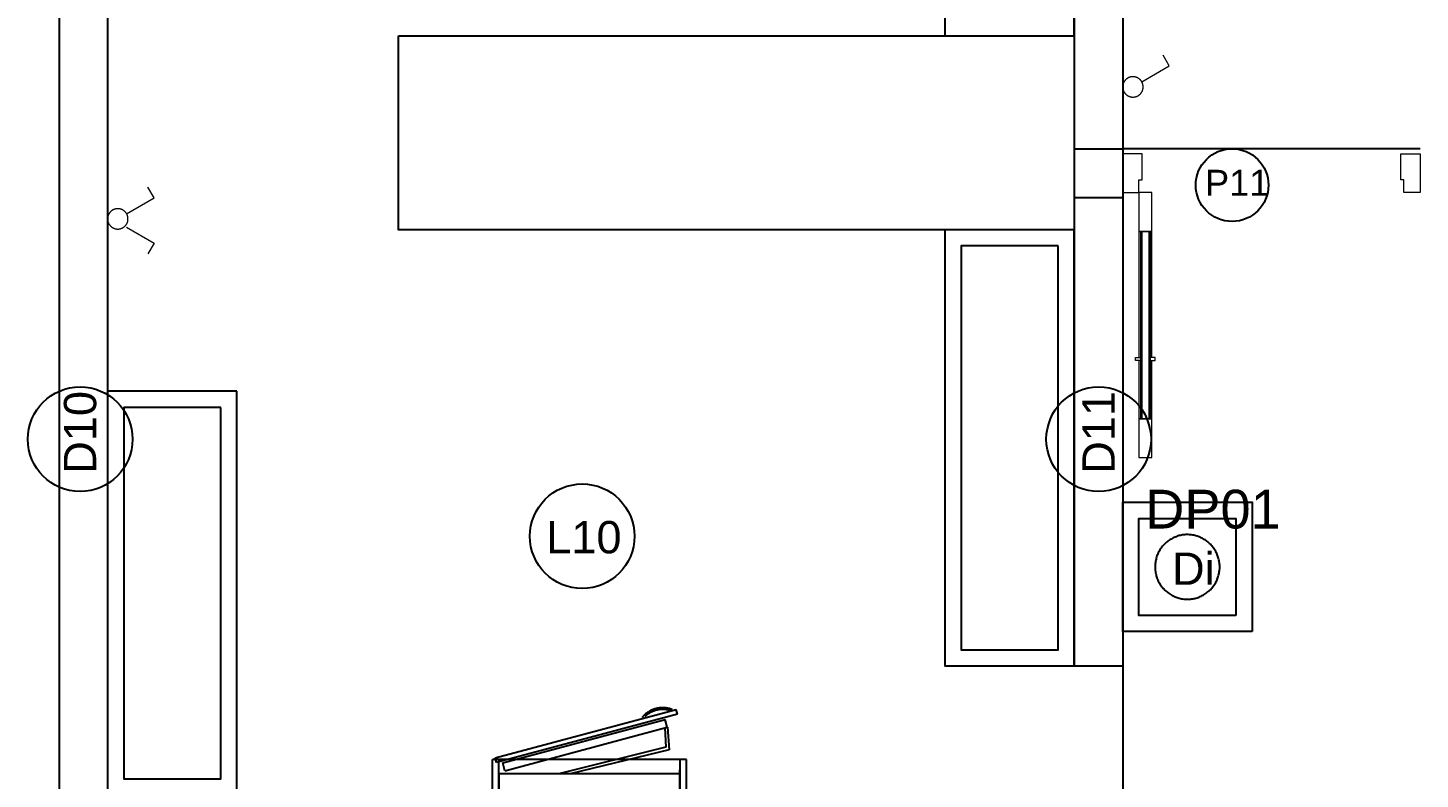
# Model space of a CAD drawing. Header units: centimetres. Extents: x -9 to 689, y 2 to 1997.
# Drawn here: x 4.8 to 435.4, y 1441.6 to 1674.1 of the extents above; entities that cross this region are included whole.
import ezdxf

# ---------------------------------------------------------------- set-up
doc = ezdxf.new("R2010")
doc.units = ezdxf.units.CM
doc.header["$MEASUREMENT"] = 0
doc.layers.add('#SAKLAR', color=4, linetype='Continuous', lineweight=20)
doc.layers.add('ARS-KUSEN', color=25, linetype='Continuous', lineweight=9)
for name, color, linetype in [('ARS-Dinding', 7, 'Continuous'), ('ARS-FURNITURE', 252, 'Continuous'), ('ARS-LANTAI', 2, 'Continuous'), ('ARS-Perabot', 9, 'Continuous'), ('FURNITURE', 251, 'Continuous'), ('TEKS', 7, 'Continuous')]:
    doc.layers.add(name, color=color, linetype=linetype)
doc.styles.add('Helvetica Neue Regular', font='')
doc.styles.get("Standard").update_dxf_attribs({"font": 'arial.ttf'})
doc.styles.get('Helvetica Neue Regular').set_extended_font_data('Helvetica Neue')

# ---------------------------------------------------------------- blocks, each defined once
blk = doc.blocks.new('pintu 80')
at = {"layer": 'ARS-KUSEN'}
for points in [[(958.073, 3503.085), (958.573, 3503.085), (958.573, 3503.485), (958.673, 3503.485), (958.673, 3504.285), (958.073, 3504.285)], [(967.273, 3503.085), (966.773, 3503.085), (966.773, 3503.485), (966.673, 3503.485), (966.673, 3504.285), (967.273, 3504.285)], [(958.573, 3503.085), (958.573, 3501.885), (958.973, 3501.885), (958.973, 3503.085)], [(958.623, 3497.985), (958.623, 3497.885), (958.473, 3497.885), (958.473, 3497.985)], [(958.923, 3497.985), (958.923, 3497.885), (959.073, 3497.885), (959.073, 3497.985)], [(958.573, 3496.085), (958.573, 3494.885), (958.973, 3494.885), (958.973, 3496.085)]]:
    blk.add_lwpolyline(points, close=True, dxfattribs=at)
at = {"layer": 'ARS-KUSEN', "color": 16}
for points in [[(958.973, 3497.985), (958.973, 3501.885), (958.573, 3501.885), (958.573, 3497.985)], [(958.573, 3497.885), (958.573, 3496.085), (958.973, 3496.085), (958.973, 3497.885)]]:
    blk.add_lwpolyline(points, dxfattribs=at)
at = {"layer": 'ARS-KUSEN'}
for points in [[(958.623, 3501.885), (958.623, 3496.085)], [(958.663, 3501.885), (958.663, 3496.085)], [(958.883, 3501.885), (958.883, 3496.085)], [(958.923, 3501.885), (958.923, 3496.085)]]:
    blk.add_lwpolyline(points, dxfattribs=at)
blk = doc.blocks.new('fridge 1')
at = {"layer": 'FURNITURE'}
for points in [[(-5.64, 17.36), (55.36, 17.36)], [(-5.64, 17.36), (-5.64, 15.36)], [(55.36, -42.64), (55.36, 17.36)], [(-5.64, 15.36), (55.36, 15.36)], [(-4.64, 15.36), (-4.64, -40.64)], [(-3.64, 15.36), (-3.64, -40.64)], [(3.03, 15.41), (3.03, -40.59)], [(50.92, 15.41), (3.03, 15.41)], [(50.92, -40.59), (50.92, 15.41)], [(51.88, 13.57), (54.3, 14.21)], [(51.88, 13.57), (65.34, -36.66)], [(54.3, 14.21), (67.76, -36.02)], [(54.4, 16.15), (55.85, 16.54)], [(69.42, -39.87), (54.4, 16.15)], [(55.85, 16.54), (70.87, -39.48)], [(0, 10.41), (0, -35.59)], [(3.03, 10.41), (0, 10.41)], [(59.13, -36.29), (50.92, -3.14)], [(58.35, -37.24), (51.02, -7.06)], [(70.86, -38.17), (70.96, -37.9), (71.04, -37.63), (71.11, -37.35), (71.18, -37.08), (71.24, -36.8), (71.28, -36.52), (71.32, -36.23), (71.35, -35.95), (71.36, -35.67), (71.37, -35.38), (71.37, -35.1), (71.36, -34.82), (71.34, -34.53), (71.31, -34.25), (71.27, -33.97), (71.22, -33.69), (71.16, -33.41), (71.09, -33.14), (71.01, -32.86), (70.92, -32.59), (70.83, -32.33), (70.72, -32.06), (70.61, -31.8), (70.48, -31.55), (70.35, -31.29), (70.21, -31.05), (70.06, -30.81), (69.9, -30.57), (69.74, -30.34), (69.57, -30.11), (69.39, -29.89), (69.2, -29.68), (69, -29.47), (68.8, -29.27), (68.59, -29.08), (68.38, -28.89)], [(70.62, -37.26), (70.68, -37), (70.74, -36.74), (70.78, -36.47), (70.82, -36.2), (70.85, -35.94), (70.86, -35.67), (70.87, -35.4), (70.87, -35.13), (70.86, -34.86), (70.84, -34.59), (70.81, -34.32), (70.77, -34.06), (70.73, -33.79), (70.67, -33.53), (70.61, -33.27), (70.53, -33.01), (70.45, -32.75), (70.36, -32.5), (70.26, -32.25), (70.15, -32), (70.03, -31.76), (69.9, -31.52), (69.77, -31.29), (69.63, -31.06), (69.48, -30.83), (69.32, -30.61), (69.16, -30.4), (68.98, -30.19), (68.81, -29.99), (68.62, -29.79)], [(3.03, -35.59), (0, -35.59)], [(65.35, -36.72), (58.35, -37.24)], [(65.19, -35.92), (59.13, -36.29)], [(65.34, -36.66), (67.76, -36.02)], [(70.86, -38.17), (70.62, -37.26)], [(-5.64, -40.64), (55.36, -40.64)], [(-5.64, -42.64), (-5.64, -40.64)], [(-5.64, -42.64), (55.36, -42.64)], [(3.03, -40.59), (50.92, -40.59)], [(3.78, -40.59), (52.17, -40.59)], [(69.42, -39.87), (70.87, -39.48)]]:
    blk.add_lwpolyline(points, dxfattribs=at)
at = {"layer": 'FURNITURE', "insert": (21.93, -34.36), "char_height": 4.5, "width": 53.7049, "attachment_point": 7, "style": 'Helvetica Neue Regular'}
blk.add_mtext('FRIDGE', dxfattribs=at)

msp = doc.modelspace()

# ---------------------------------------------------------------- linework, layer by layer
at = {"layer": '#SAKLAR'}
for points in [[(349.32, 1657.44), (357.82, 1662.37)], [(357.82, 1662.37), (355.92, 1665.64)], [(43.82, 1621.52), (41.92, 1624.78)], [(35.32, 1616.59), (43.82, 1621.52)], [(35.32, 1612.39), (43.82, 1607.46)], [(43.82, 1607.46), (41.92, 1604.2)]]:
    msp.add_lwpolyline(points, dxfattribs=at)
for points in [[(346.59, 1652.71), (346.7, 1652.71), (346.81, 1652.71), (346.92, 1652.72), (347.03, 1652.74), (347.14, 1652.75), (347.25, 1652.78), (347.35, 1652.8), (347.46, 1652.83), (347.56, 1652.86), (347.67, 1652.9), (347.77, 1652.93), (347.87, 1652.98), (347.97, 1653.02), (348.07, 1653.07), (348.16, 1653.13), (348.26, 1653.18), (348.35, 1653.24), (348.44, 1653.3), (348.53, 1653.37), (348.61, 1653.44), (348.69, 1653.51), (348.77, 1653.59), (348.85, 1653.66), (348.93, 1653.74), (349, 1653.82), (349.07, 1653.91), (349.13, 1654), (349.2, 1654.09), (349.26, 1654.18), (349.31, 1654.27), (349.37, 1654.37), (349.42, 1654.46), (349.47, 1654.56), (349.51, 1654.66), (349.55, 1654.77), (349.58, 1654.87), (349.62, 1654.97), (349.65, 1655.08), (349.67, 1655.19), (349.69, 1655.29), (349.71, 1655.4), (349.73, 1655.51), (349.74, 1655.62), (349.74, 1655.73), (349.74, 1655.84), (349.74, 1655.95), (349.74, 1656.06), (349.73, 1656.17), (349.72, 1656.27), (349.7, 1656.38), (349.68, 1656.49), (349.66, 1656.6), (349.63, 1656.7), (349.6, 1656.81), (349.56, 1656.91), (349.53, 1657.01), (349.48, 1657.12), (349.44, 1657.22), (349.39, 1657.31), (349.34, 1657.41), (349.28, 1657.5), (349.22, 1657.6), (349.16, 1657.69), (349.1, 1657.78), (349.03, 1657.86), (348.96, 1657.95), (348.88, 1658.03), (348.81, 1658.1), (348.73, 1658.18), (348.65, 1658.25), (348.56, 1658.32), (348.48, 1658.39), (348.39, 1658.45), (348.3, 1658.51), (348.2, 1658.57), (348.11, 1658.63), (348.01, 1658.68), (347.91, 1658.73), (347.81, 1658.77), (347.71, 1658.81), (347.61, 1658.85), (347.5, 1658.88), (347.4, 1658.91), (347.29, 1658.94), (347.18, 1658.96), (347.08, 1658.98), (346.97, 1658.99), (346.86, 1659), (346.75, 1659.01), (346.64, 1659.02), (346.53, 1659.02), (346.42, 1659.01), (346.31, 1659), (346.2, 1658.99), (346.1, 1658.98), (345.99, 1658.96), (345.88, 1658.94), (345.77, 1658.91), (345.67, 1658.88), (345.56, 1658.84), (345.46, 1658.81), (345.36, 1658.77), (345.26, 1658.72), (345.16, 1658.67), (345.06, 1658.62), (344.97, 1658.57), (344.88, 1658.51), (344.79, 1658.45), (344.7, 1658.39), (344.61, 1658.32), (344.53, 1658.25), (344.44, 1658.17), (344.37, 1658.1), (344.29, 1658.02), (344.22, 1657.94), (344.15, 1657.86), (344.08, 1657.77), (344.01, 1657.68), (343.95, 1657.59), (343.89, 1657.5), (343.84, 1657.4), (343.79, 1657.31), (343.74, 1657.21), (343.69, 1657.11), (343.65, 1657.01), (343.61, 1656.9), (343.58, 1656.8), (343.55, 1656.7), (343.52, 1656.59), (343.5, 1656.48), (343.48, 1656.37), (343.46, 1656.27), (343.45, 1656.16), (343.44, 1656.05), (343.44, 1655.94), (343.44, 1655.83), (343.44, 1655.72), (343.44, 1655.61), (343.46, 1655.5), (343.47, 1655.39), (343.49, 1655.29), (343.51, 1655.18), (343.54, 1655.07), (343.56, 1654.97), (343.6, 1654.86), (343.63, 1654.76), (343.67, 1654.66), (343.72, 1654.56), (343.76, 1654.46), (343.81, 1654.36), (343.87, 1654.26), (343.93, 1654.17), (343.99, 1654.08), (344.05, 1653.99), (344.12, 1653.9), (344.19, 1653.82), (344.26, 1653.74), (344.33, 1653.66), (344.41, 1653.58), (344.49, 1653.51), (344.57, 1653.43), (344.66, 1653.37), (344.75, 1653.3), (344.84, 1653.24), (344.93, 1653.18), (345.02, 1653.12), (345.12, 1653.07), (345.22, 1653.02), (345.32, 1652.97), (345.42, 1652.93), (345.52, 1652.89), (345.62, 1652.86), (345.73, 1652.83), (345.83, 1652.8), (345.94, 1652.77), (346.05, 1652.75), (346.16, 1652.74), (346.27, 1652.72), (346.37, 1652.71), (346.48, 1652.71)], [(32.59, 1611.85), (32.7, 1611.85), (32.81, 1611.86), (32.92, 1611.87), (33.03, 1611.88), (33.14, 1611.9), (33.25, 1611.92), (33.35, 1611.94), (33.46, 1611.97), (33.56, 1612), (33.67, 1612.04), (33.77, 1612.08), (33.87, 1612.12), (33.97, 1612.17), (34.07, 1612.22), (34.16, 1612.27), (34.26, 1612.33), (34.35, 1612.39), (34.44, 1612.45), (34.53, 1612.51), (34.61, 1612.58), (34.69, 1612.65), (34.77, 1612.73), (34.85, 1612.81), (34.93, 1612.89), (35, 1612.97), (35.07, 1613.05), (35.13, 1613.14), (35.2, 1613.23), (35.26, 1613.32), (35.31, 1613.41), (35.37, 1613.51), (35.42, 1613.61), (35.47, 1613.71), (35.51, 1613.81), (35.55, 1613.91), (35.58, 1614.01), (35.62, 1614.12), (35.65, 1614.22), (35.67, 1614.33), (35.69, 1614.44), (35.71, 1614.54), (35.73, 1614.65), (35.74, 1614.76), (35.74, 1614.87), (35.74, 1614.98), (35.74, 1615.09), (35.74, 1615.2), (35.73, 1615.31), (35.72, 1615.42), (35.7, 1615.53), (35.68, 1615.63), (35.66, 1615.74), (35.63, 1615.85), (35.6, 1615.95), (35.56, 1616.06), (35.53, 1616.16), (35.48, 1616.26), (35.44, 1616.36), (35.39, 1616.46), (35.34, 1616.55), (35.28, 1616.65), (35.22, 1616.74), (35.16, 1616.83), (35.1, 1616.92), (35.03, 1617), (34.96, 1617.09), (34.88, 1617.17), (34.81, 1617.25), (34.73, 1617.32), (34.65, 1617.4), (34.56, 1617.47), (34.48, 1617.53), (34.39, 1617.6), (34.3, 1617.66), (34.2, 1617.72), (34.11, 1617.77), (34.01, 1617.82), (33.91, 1617.87), (33.81, 1617.91), (33.71, 1617.95), (33.61, 1617.99), (33.5, 1618.02), (33.4, 1618.05), (33.29, 1618.08), (33.18, 1618.1), (33.08, 1618.12), (32.97, 1618.14), (32.86, 1618.15), (32.75, 1618.15), (32.64, 1618.16), (32.53, 1618.16), (32.42, 1618.15), (32.31, 1618.15), (32.2, 1618.14), (32.1, 1618.12), (31.99, 1618.1), (31.88, 1618.08), (31.77, 1618.05), (31.67, 1618.02), (31.56, 1617.99), (31.46, 1617.95), (31.36, 1617.91), (31.26, 1617.86), (31.16, 1617.82), (31.06, 1617.77), (30.97, 1617.71), (30.88, 1617.65), (30.79, 1617.59), (30.7, 1617.53), (30.61, 1617.46), (30.53, 1617.39), (30.44, 1617.32), (30.37, 1617.24), (30.29, 1617.16), (30.22, 1617.08), (30.15, 1617), (30.08, 1616.91), (30.01, 1616.82), (29.95, 1616.73), (29.89, 1616.64), (29.84, 1616.55), (29.79, 1616.45), (29.74, 1616.35), (29.69, 1616.25), (29.65, 1616.15), (29.61, 1616.05), (29.58, 1615.94), (29.55, 1615.84), (29.52, 1615.73), (29.5, 1615.63), (29.48, 1615.52), (29.46, 1615.41), (29.45, 1615.3), (29.44, 1615.19), (29.44, 1615.08), (29.44, 1614.97), (29.44, 1614.86), (29.44, 1614.75), (29.46, 1614.64), (29.47, 1614.54), (29.49, 1614.43), (29.51, 1614.32), (29.54, 1614.21), (29.56, 1614.11), (29.6, 1614), (29.63, 1613.9), (29.67, 1613.8), (29.72, 1613.7), (29.76, 1613.6), (29.81, 1613.5), (29.87, 1613.41), (29.93, 1613.31), (29.99, 1613.22), (30.05, 1613.13), (30.12, 1613.05), (30.19, 1612.96), (30.26, 1612.88), (30.33, 1612.8), (30.41, 1612.72), (30.49, 1612.65), (30.57, 1612.58), (30.66, 1612.51), (30.75, 1612.44), (30.84, 1612.38), (30.93, 1612.32), (31.02, 1612.27), (31.12, 1612.21), (31.22, 1612.16), (31.32, 1612.12), (31.42, 1612.07), (31.52, 1612.04), (31.62, 1612), (31.73, 1611.97), (31.83, 1611.94), (31.94, 1611.92), (32.05, 1611.9), (32.16, 1611.88), (32.27, 1611.87), (32.37, 1611.86), (32.48, 1611.85)]]:
    msp.add_lwpolyline(points, close=True, dxfattribs=at)
at = {"layer": 'ARS-Dinding'}
for p, q in [((14.43, 1889.65), (14.43, 351.65)), ((328.43, 1856.65), (328.43, 1476.65)), ((343.43, 1856.65), (343.43, 1476.65)), ((328.43, 1636.65), (343.43, 1636.65)), ((328.43, 1621.65), (343.43, 1621.65)), ((328.43, 1476.65), (343.43, 1476.65))]:
    msp.add_line(p, q, dxfattribs=at)
at = {"layer": 'ARS-FURNITURE'}
msp.add_line((29.43, 1889.65), (29.43, 351.65), dxfattribs=at)
for points in [[(328.43, 1781.65), (288.43, 1781.65), (288.43, 1671.65), (328.43, 1671.65)], [(119.43, 1671.65), (328.43, 1671.65), (328.43, 1611.65), (119.43, 1611.65)], [(328.43, 1611.65), (288.43, 1611.65), (288.43, 1476.65), (328.43, 1476.65)], [(323.43, 1606.65), (293.43, 1606.65), (293.43, 1481.65), (323.43, 1481.65)], [(69.43, 1561.65), (29.43, 1561.65), (29.43, 1436.65), (69.43, 1436.65)], [(64.43, 1556.65), (34.43, 1556.65), (34.43, 1441.65), (64.43, 1441.65)], [(383.43, 1487.26), (343.43, 1487.26), (343.43, 1527.26), (383.43, 1527.26)], [(378.43, 1492.26), (348.43, 1492.26), (348.43, 1522.26), (378.43, 1522.26)], [(353.43, 1507.26), (353.44, 1506.91), (353.46, 1506.56), (353.49, 1506.22), (353.53, 1505.87), (353.58, 1505.53), (353.65, 1505.19), (353.73, 1504.85), (353.82, 1504.52), (353.92, 1504.18), (354.03, 1503.85), (354.15, 1503.53), (354.29, 1503.21), (354.43, 1502.9), (354.59, 1502.59), (354.76, 1502.28), (354.94, 1501.98), (355.12, 1501.69), (355.32, 1501.41), (355.53, 1501.13), (355.75, 1500.86), (355.97, 1500.6), (356.21, 1500.34), (356.46, 1500.09), (356.71, 1499.86), (356.97, 1499.63), (357.24, 1499.41), (357.51, 1499.2), (357.8, 1499), (358.09, 1498.81), (358.38, 1498.63), (358.69, 1498.46), (358.99, 1498.3), (359.31, 1498.15), (359.63, 1498.01), (359.95, 1497.88), (360.28, 1497.77), (360.61, 1497.66), (360.94, 1497.57), (361.28, 1497.49), (361.62, 1497.42), (361.96, 1497.37), (362.31, 1497.32), (362.65, 1497.29), (363, 1497.27), (363.35, 1497.26), (363.69, 1497.26), (364.04, 1497.28), (364.39, 1497.3), (364.73, 1497.34), (365.07, 1497.39), (365.42, 1497.46), (365.76, 1497.53), (366.09, 1497.62), (366.42, 1497.71), (366.75, 1497.82), (367.08, 1497.95), (367.4, 1498.08), (367.72, 1498.22), (368.03, 1498.37), (368.33, 1498.54), (368.63, 1498.71), (368.93, 1498.9), (369.21, 1499.1), (369.49, 1499.3), (369.76, 1499.52), (370.03, 1499.74), (370.29, 1499.97), (370.54, 1500.22), (370.78, 1500.47), (371.01, 1500.73), (371.23, 1500.99), (371.44, 1501.27), (371.64, 1501.55), (371.84, 1501.84), (372.02, 1502.13), (372.19, 1502.43), (372.36, 1502.74), (372.51, 1503.05), (372.65, 1503.37), (372.78, 1503.69), (372.89, 1504.02), (373, 1504.35), (373.1, 1504.68), (373.18, 1505.02), (373.25, 1505.36), (373.31, 1505.7), (373.36, 1506.04), (373.4, 1506.39), (373.42, 1506.74), (373.43, 1507.08), (373.43, 1507.43), (373.42, 1507.78), (373.4, 1508.12), (373.36, 1508.47), (373.31, 1508.81), (373.25, 1509.15), (373.18, 1509.49), (373.1, 1509.83), (373, 1510.16), (372.89, 1510.5), (372.78, 1510.82), (372.65, 1511.14), (372.51, 1511.46), (372.36, 1511.77), (372.19, 1512.08), (372.02, 1512.38), (371.84, 1512.68), (371.64, 1512.96), (371.44, 1513.25), (371.23, 1513.52), (371.01, 1513.79), (370.78, 1514.05), (370.54, 1514.3), (370.29, 1514.54), (370.03, 1514.77), (369.76, 1515), (369.49, 1515.21), (369.21, 1515.42), (368.93, 1515.61), (368.63, 1515.8), (368.33, 1515.97), (368.03, 1516.14), (367.72, 1516.29), (367.4, 1516.44), (367.08, 1516.57), (366.75, 1516.69), (366.42, 1516.8), (366.09, 1516.9), (365.76, 1516.98), (365.42, 1517.06), (365.07, 1517.12), (364.73, 1517.17), (364.39, 1517.21), (364.04, 1517.24), (363.69, 1517.25), (363.35, 1517.26), (363, 1517.25), (362.65, 1517.23), (362.31, 1517.19), (361.96, 1517.15), (361.62, 1517.09), (361.28, 1517.02), (360.94, 1516.94), (360.61, 1516.85), (360.28, 1516.75), (359.95, 1516.63), (359.63, 1516.5), (359.31, 1516.37), (358.99, 1516.22), (358.69, 1516.06), (358.38, 1515.89), (358.09, 1515.71), (357.8, 1515.52), (357.51, 1515.32), (357.24, 1515.11), (356.97, 1514.89), (356.71, 1514.66), (356.46, 1514.42), (356.21, 1514.17), (355.97, 1513.92), (355.75, 1513.66), (355.53, 1513.38), (355.32, 1513.11), (355.12, 1512.82), (354.94, 1512.53), (354.76, 1512.23), (354.59, 1511.93), (354.43, 1511.62), (354.29, 1511.3), (354.15, 1510.98), (354.03, 1510.66), (353.92, 1510.33), (353.82, 1510), (353.73, 1509.66), (353.65, 1509.32), (353.58, 1508.98), (353.53, 1508.64), (353.49, 1508.3), (353.46, 1507.95), (353.44, 1507.6)]]:
    msp.add_lwpolyline(points, close=True, dxfattribs=at)
at = {"layer": 'ARS-LANTAI'}
for points in [[(435.43, 1636.65), (343.43, 1636.65)], [(343.43, 1476.65), (343.43, 1386.65)]]:
    msp.add_lwpolyline(points, dxfattribs=at)
at = {"layer": 'TEKS'}
msp.add_circle((377.26, 1625.45), 11.25, dxfattribs=at)
at = {"layer": 'TEKS', "color": 5}
for centre in [(20.96, 1546.79), (335.99, 1546.79), (176.25, 1516.75)]:
    msp.add_circle(centre, 16.19, dxfattribs=at)

# ---------------------------------------------------------------- block references
at = {"layer": 'ARS-Perabot', "xscale": 10, "yscale": 10, "zscale": 10}
msp.add_blockref('pintu 80', (-9237.3, -33407.71), dxfattribs=at)
at = {"layer": 'ARS-Perabot', "color": 6, "lineweight": 0, "rotation": 90}
msp.add_blockref('fridge 1', (165.86, 1392.29), dxfattribs=at)

# ---------------------------------------------------------------- texts
at = {"layer": 'ARS-FURNITURE', "insert": (358.69, 1511.72), "char_height": 10, "attachment_point": 1}
msp.add_mtext_dynamic_manual_height_columns('Di', width=10.3623, gutter_width=1, heights=[0], dxfattribs=at)
at = {"layer": 'TEKS', "attachment_point": 1}
for s, insert, char_height in [('P11', (368.9, 1630.19), 8), ('L10', (165.11, 1521.47), 10)]:
    msp.add_mtext_dynamic_manual_height_columns(s, width=29.6432, gutter_width=1, heights=[0], dxfattribs=dict(at, insert=insert, char_height=char_height))
at = {"layer": 'TEKS', "char_height": 10, "attachment_point": 1, "rotation": 90}
for s, insert in [('D10', (15.92, 1536.1)), ('D11', (330.95, 1536.1))]:
    msp.add_mtext_dynamic_manual_height_columns(s, width=29.6432, gutter_width=1, heights=[0], dxfattribs=dict(at, insert=insert))
at = {"layer": 'TEKS', "color": 6, "insert": (350.39, 1531.15), "char_height": 12, "attachment_point": 1}
msp.add_mtext_dynamic_manual_height_columns('DP01', width=29.6432, gutter_width=1, heights=[0], dxfattribs=at)

doc.saveas('drawing.dxf')
